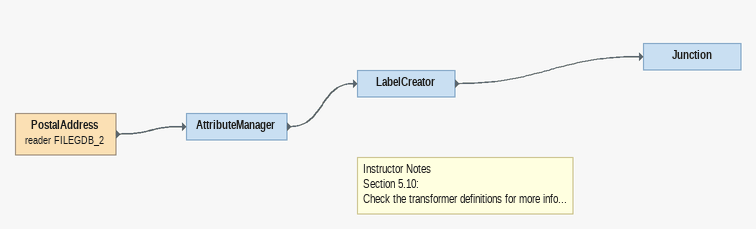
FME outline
PostalAddress (reader FILEGDB_2)
    -> AttributeManager
AttributeManager
    -> LabelCreator
Note: Instructor Notes / Section 5.10: / Check the transformer definitions for more info...
LabelCreator
    -> Junction
Junction
